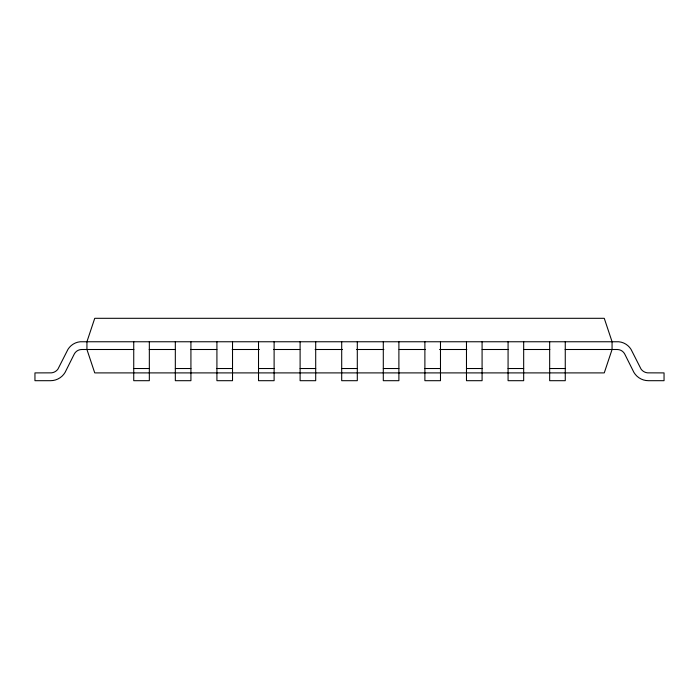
<?xml version="1.0" encoding="UTF-8"?>
<svg xmlns="http://www.w3.org/2000/svg" width="699" height="699" viewBox="0 0 699 699"><rect width="100%" height="100%" fill="white"/><g stroke="black" fill="none" stroke-linecap="round" stroke-linejoin="round"><path stroke-width="1.05" d="M133.885 349.5L81.739 349.5A8.414 8.414 0 0 0 74.216 354.148L65.086 372.41A16.907 16.907 0 0 1 50.546 380.693L34.95 380.693L34.95 372.899L51.333 372.855A9.096 9.096 0 0 0 57.947 369.089L67.969 349.351A16.217 16.217 0 0 1 80.245 341.759L618.755 341.759A16.217 16.217 0 0 1 631.031 349.351L641.053 369.089A9.096 9.096 0 0 0 647.667 372.855L664.05 372.899L664.05 380.693L648.454 380.693A16.907 16.907 0 0 1 633.914 372.41L624.784 354.148A8.414 8.414 0 0 0 617.261 349.5L565.115 349.5M149.167 349.5L175.37 349.5M190.652 349.5L216.856 349.5M232.138 349.5L259.434 349.5M273.624 349.5L299.827 349.5M315.109 349.5L342.405 349.5M356.595 349.5L383.891 349.5M399.173 349.5L425.376 349.5M439.566 349.5L466.862 349.5M482.144 349.5L508.348 349.5M523.63 349.5L549.833 349.5M133.736 368.522L149.333 368.522M175.327 368.522L190.923 368.522M216.917 368.522L232.522 368.522M258.516 368.522L274.113 368.522M300.107 368.522L315.703 368.522M341.697 368.522L357.303 368.522M383.297 368.522L398.893 368.522M424.887 368.522L440.484 368.522M466.478 368.522L482.083 368.522M508.077 368.522L523.673 368.522M549.667 368.522L565.264 368.522M398.893 372.899L94.741 372.899L86.938 349.5L86.938 341.697L94.741 318.307L604.259 318.307L612.062 341.697L612.062 349.5L604.259 372.899L399.146 372.899M565.264 341.697L565.264 380.693L549.667 380.693L549.667 341.697M523.673 341.697L523.673 380.693L508.077 380.693L508.077 341.697M482.083 341.697L482.083 380.693L466.478 380.693L466.478 341.697M440.484 341.697L440.484 380.693L424.887 380.693L424.887 341.697M398.893 341.697L398.893 380.693L383.297 380.693L383.297 341.697M357.303 341.697L357.303 380.693L341.697 380.693L341.697 341.697M315.703 341.697L315.703 380.693L300.107 380.693L300.107 341.697M274.113 341.697L274.113 380.693L258.516 380.693L258.516 341.697M232.522 341.697L232.522 380.693L216.917 380.693L216.917 341.697M190.923 341.697L190.923 380.693L175.327 380.693L175.327 341.697M149.333 341.697L149.333 380.693L133.736 380.693L133.736 341.697"/></g></svg>
